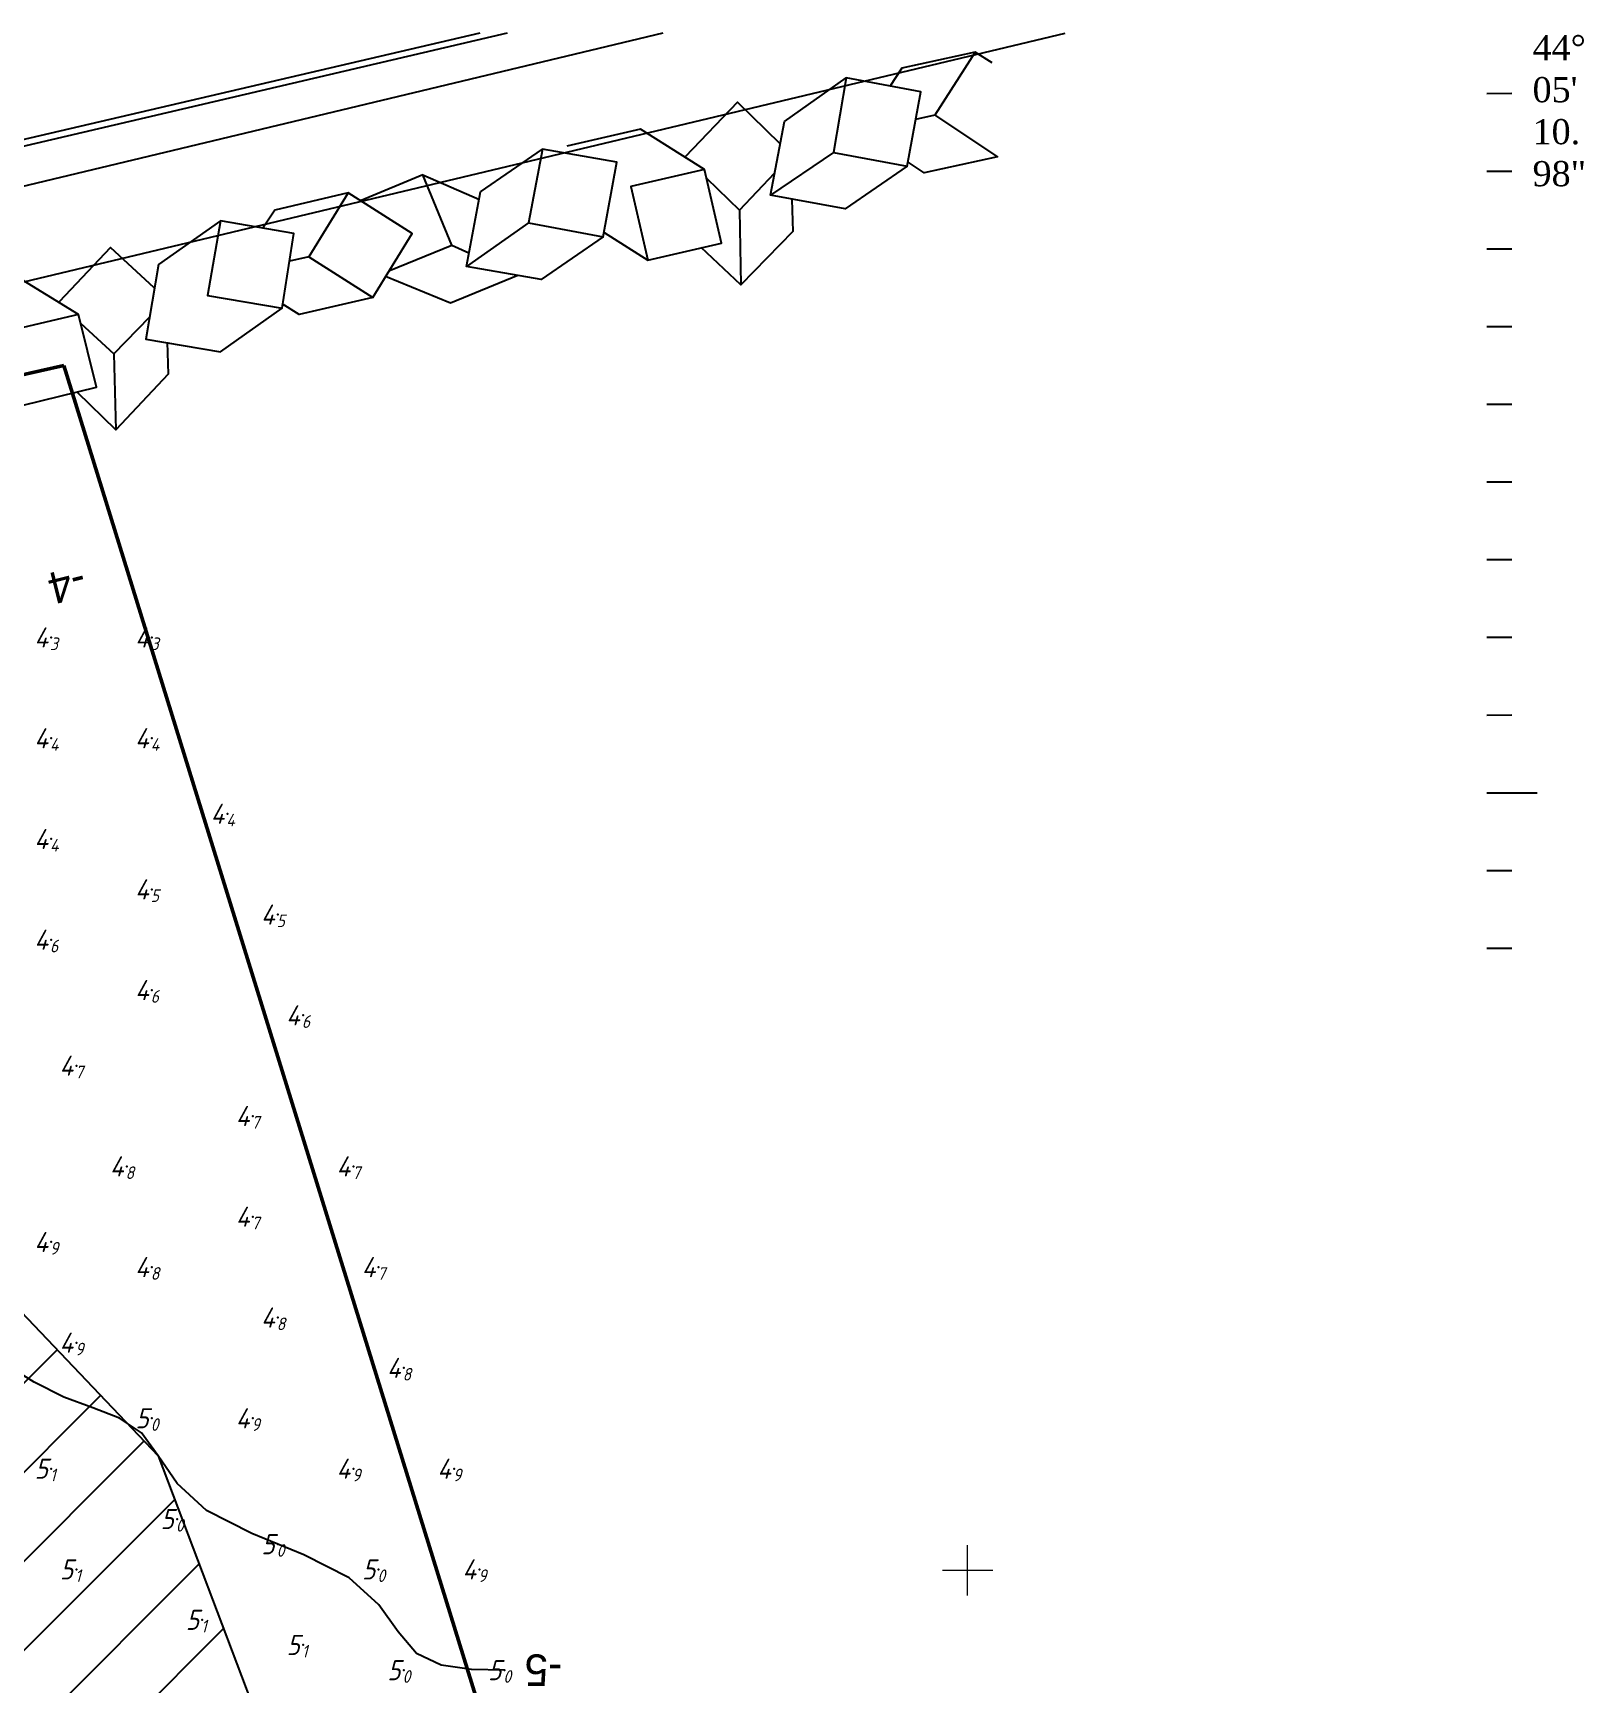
# Model space of a CAD drawing. Header units: feet. Extents: x 555402 to 556028, y 5031181 to 5031471.
# Drawn here: x 555966.3 to 556027.9, y 5031405.5 to 5031471 of the extents above; entities that cross this region are included whole.
import ezdxf
from ezdxf.enums import TextEntityAlignment as Align

# ---------------------------------------------------------------- set-up
doc = ezdxf.new("R2010")
doc.units = ezdxf.units.FT
doc.header["$LTSCALE"] = 5
doc.header["$MEASUREMENT"] = 0
for name, color, linetype in [('__СЯТ', 7, 'CONTINUOUS'), ('DEPTHS_TEXT', 7, 'CONTINUOUS'), ('PDF__0', 7, 'CONTINUOUS'), ('PDF____М__', 254, 'CONTINUOUS'), ('POINTS', 8, 'CONTINUOUS'), ('POINTS_CON', 150, 'CONTINUOUS'), ('POINTS_ICON', 5, 'CONTINUOUS'), ('надписи', 7, 'CONTINUOUS'), ('Р__ОН_Р__ОТ', 7, 'CONTINUOUS'), ('С__', 7, 'CONTINUOUS')]:
    doc.layers.add(name, color=color, linetype=linetype)
doc.layers.add('_Р_СТ', color=8, linetype='CONTINUOUS', lineweight=9)
doc.styles.add('ISO', font='iso')
doc.styles.add('style1', font='times.ttf')
doc.styles.add('TMODELF', font='tmodelf')

msp = doc.modelspace()

# ---------------------------------------------------------------- hatches: boundary and pattern name
at = {"layer": 'надписи'}
h = msp.add_hatch(dxfattribs=at)
h.set_pattern_fill('ANSI31', color=3, scale=20)
h.set_pattern_definition([(45, (49999, 150001), (-1.767766953, 1.767766953), [])])
h.paths.add_polyline_path([(555714.964, 5031352.165), (555710.898, 5031356.451), (555719.35, 5031364.55), (555776.284, 5031386.66), (555802.841, 5031405.701), (555833.352, 5031421.598), (555863.889, 5031428.732), (555912.025, 5031430.355), (555935.619, 5031436.004), (555956.183, 5031430.321), (555971.253, 5031414.506), (555982.185, 5031385.605), (555988.677, 5031368.434), (555965.436, 5031319.623), (555933.195, 5031404.906), (555848.54, 5031402.221)])

# ---------------------------------------------------------------- linework, layer by layer
at = {"layer": '__СЯТ', "linetype": 'Continuous', "flags": 128}
for points in [[(556024, 5031468.605), (556025, 5031468.606)], [(556024, 5031465.52), (556025, 5031465.521)], [(556024, 5031462.434), (556025, 5031462.435)], [(556024, 5031459.349), (556025, 5031459.35)], [(556024, 5031456.264), (556025, 5031456.265)], [(556024, 5031453.179), (556025, 5031453.179)], [(556024, 5031450.093), (556025, 5031450.094)], [(556024, 5031447.008), (556025, 5031447.009)], [(556024, 5031443.923), (556025, 5031443.924)], [(556024, 5031440.837), (556025, 5031440.838)], [(556024, 5031437.752), (556025, 5031437.753)], [(556024, 5031434.667), (556025, 5031434.668)]]:
    msp.add_lwpolyline(points, dxfattribs=at)
at = {"layer": '_Р_СТ', "linetype": 'Continuous', "flags": 128}
for points in [[(556003.383, 5031408.966), (556003.383, 5031410.966)], [(556003.383, 5031408.966), (556003.383, 5031410.966)], [(556002.383, 5031409.966), (556004.383, 5031409.966)], [(556002.383, 5031409.966), (556004.383, 5031409.966)]]:
    msp.add_lwpolyline(points, dxfattribs=at)
at = {"layer": 'PDF__0', "linetype": 'Continuous', "flags": 128}
for points in [[(555984.019, 5031471), (555962.962, 5031466.089)], [(555985.108, 5031471), (555963.046, 5031465.835)], [(555991.278, 5031471), (555963.216, 5031464.268)], [(555963.851, 5031460.627), (556007.253, 5031471)]]:
    msp.add_lwpolyline(points, dxfattribs=at)
at = {"layer": 'PDF____М__', "linetype": 'Continuous', "flags": 128}
for points in [[(556003.689, 5031470.238), (556000.768, 5031469.603), (556000.302, 5031468.883)], [(556004.366, 5031469.814), (556003.689, 5031470.238), (556002.08, 5031467.74), (556004.578, 5031466.089), (556001.657, 5031465.454), (556001.022, 5031465.877)], [(556000.98, 5031465.708), (555998.524, 5031464.014), (555995.56, 5031464.565), (555996.111, 5031467.486), (555998.566, 5031469.222)], [(555995.942, 5031466.597), (555994.248, 5031468.248), (555992.174, 5031466.089)], [(555992.936, 5031465.581), (555990.396, 5031467.189), (555987.474, 5031466.512)], [(556002.08, 5031467.74), (556001.318, 5031467.57)], [(555988.914, 5031462.914), (555986.458, 5031461.22), (555983.495, 5031461.728), (555984.045, 5031464.692), (555986.501, 5031466.385)], [(555998.058, 5031466.258), (555995.56, 5031464.565)], [(555980.404, 5031461.559), (555982.902, 5031462.575), (555981.759, 5031465.369), (555979.303, 5031464.353)], [(555981.759, 5031465.369), (555984.003, 5031464.395)], [(555988.956, 5031463.083), (555990.692, 5031461.982), (555993.613, 5031462.659), (555992.936, 5031465.581), (555990.014, 5031464.903), (555990.692, 5031461.982)], [(555993.02, 5031465.242), (555994.333, 5031463.972), (555995.73, 5031465.454)], [(555978.795, 5031464.649), (555975.874, 5031463.972), (555975.409, 5031463.252)], [(555996.407, 5031464.395), (555996.45, 5031463.125), (555994.375, 5031461.008), (555992.809, 5031462.49)], [(555994.333, 5031463.972), (555994.375, 5031461.008)], [(555973.715, 5031463.549), (555971.26, 5031461.813), (555970.752, 5031458.849), (555973.715, 5031458.341), (555976.171, 5031460.077), (555976.636, 5031463.041), (555973.715, 5031463.549), (555973.207, 5031460.585), (555976.171, 5031460.077)], [(555985.95, 5031463.464), (555983.495, 5031461.728)], [(555971.09, 5031460.881), (555969.355, 5031462.49), (555967.322, 5031460.331)], [(555977.229, 5031462.109), (555976.467, 5031461.94)], [(555982.902, 5031462.575), (555983.579, 5031462.278)], [(555968.084, 5031459.823), (555965.544, 5031461.389), (555962.623, 5031460.712)], [(555980.277, 5031461.347), (555982.86, 5031460.289), (555985.527, 5031461.389)], [(555979.769, 5031460.5), (555976.848, 5031459.823), (555976.171, 5031460.246)], [(555968.169, 5031459.484), (555969.482, 5031458.257), (555970.921, 5031459.738)], [(555971.598, 5031458.722), (555971.641, 5031457.452), (555969.566, 5031455.251), (555968.042, 5031456.732)], [(555969.482, 5031458.257), (555969.566, 5031455.251)]]:
    msp.add_lwpolyline(points, dxfattribs=at)
for points in [[(556000.98, 5031465.708), (556001.53, 5031468.671), (555998.566, 5031469.222), (555998.058, 5031466.258), (556000.98, 5031465.708)], [(555988.914, 5031462.914), (555989.464, 5031465.877), (555986.501, 5031466.385), (555985.95, 5031463.464), (555988.914, 5031462.914)], [(555979.769, 5031460.5), (555981.336, 5031463.041), (555978.795, 5031464.649), (555977.229, 5031462.109), (555979.769, 5031460.5)], [(555965.883, 5031456.224), (555968.804, 5031456.944), (555968.084, 5031459.823), (555965.206, 5031459.146), (555965.883, 5031456.224)]]:
    msp.add_lwpolyline(points, close=True, dxfattribs=at)
at = {"layer": 'PDF____М__', "color": 1, "linetype": 'Continuous', "flags": 128}
msp.add_lwpolyline([(555992.174, 5031466.089), (555992.174, 5031466.046)], dxfattribs=at)
at = {"layer": 'POINTS', "linetype": 'Continuous'}
for p in [(555967, 5031447, 4.3), (555971, 5031447, 4.3), (555967, 5031443, 4.4), (555971, 5031443, 4.4), (555974, 5031440, 4.4), (555967, 5031439, 4.4), (555971, 5031437, 4.5), (555976, 5031436, 4.5), (555967, 5031435, 4.6), (555971, 5031433, 4.6), (555977, 5031432, 4.6), (555968, 5031430, 4.7), (555975, 5031428, 4.7), (555970, 5031426, 4.8), (555979, 5031426, 4.7), (555975, 5031424, 4.7), (555967, 5031423, 4.9), (555971, 5031422, 4.8), (555980, 5031422, 4.7), (555976, 5031420, 4.8), (555968, 5031419, 4.9), (555981, 5031418, 4.8), (555971, 5031416, 5), (555975, 5031416, 4.9), (555967, 5031414, 5.1), (555979, 5031414, 4.9), (555983, 5031414, 4.9), (555972, 5031412, 5), (555976, 5031411, 5), (555968, 5031410, 5.1), (555980, 5031410, 5), (555984, 5031410, 4.9), (555973, 5031408, 5.1), (555977, 5031407, 5.1), (555981, 5031406, 5), (555985, 5031406, 5)]:
    msp.add_point(p, dxfattribs=at)
at = {"layer": 'POINTS_ICON', "linetype": 'Continuous', "flags": 128}
msp.add_lwpolyline([(555985, 5031406), (555983.685, 5031406.025), (555982.481, 5031406.198), (555981.5, 5031406.667), (555980.772, 5031407.519), (555980.006, 5031408.593), (555978.833, 5031409.667), (555977.031, 5031410.58), (555974.969, 5031411.42), (555973.167, 5031412.333), (555971.997, 5031413.41), (555971.253, 5031414.506), (555970.583, 5031415.417), (555969.71, 5031416.006), (555968.651, 5031416.41), (555967.5, 5031416.833), (555966.324, 5031417.435), (555965.093, 5031418.204)], dxfattribs=at)
at = {"layer": 'надписи', "color": 3, "flags": 128}
msp.add_lwpolyline([(555714.964, 5031352.165), (555710.898, 5031356.451), (555719.35, 5031364.55), (555776.284, 5031386.66), (555802.841, 5031405.701), (555833.352, 5031421.598), (555863.889, 5031428.732), (555912.025, 5031430.355), (555935.619, 5031436.004), (555956.183, 5031430.321), (555971.253, 5031414.506), (555982.185, 5031385.605), (555988.677, 5031368.434), (555965.436, 5031319.623), (555933.195, 5031404.906), (555848.54, 5031402.221), (555714.964, 5031352.165)], dxfattribs=at)
at = {"layer": 'Р__ОН_Р__ОТ', "color": 96, "linetype": 'Continuous', "lineweight": 50, "flags": 128}
msp.add_lwpolyline([(555417.7, 5031197.3), (555647.7, 5031255.4), (555995.5, 5031325.7), (556001.9, 5031346.7), (555967.5, 5031457.8), (555918.6, 5031446.9), (555891.9, 5031446.3), (555408.8, 5031291.6), (555417.7, 5031197.3)], close=True, dxfattribs=at)
at = {"layer": 'С__', "linetype": 'Continuous', "flags": 128}
msp.add_lwpolyline([(556024, 5031440.837), (556025.593, 5031440.839), (556026, 5031440.839)], dxfattribs=at)

# ---------------------------------------------------------------- texts
at = {"layer": 'DEPTHS_TEXT', "linetype": 'Continuous', "style": 'ISO', "oblique": 15}
for s, p in [('4', (555966.866, 5031447)), ('4', (555970.866, 5031447)), ('4', (555966.866, 5031443)), ('4', (555970.866, 5031443)), ('4', (555973.866, 5031440)), ('4', (555966.866, 5031439)), ('4', (555970.866, 5031437)), ('4', (555975.866, 5031436)), ('4', (555966.866, 5031435)), ('4', (555970.866, 5031433)), ('4', (555976.866, 5031432)), ('4', (555967.866, 5031430)), ('4', (555974.866, 5031428)), ('4', (555969.866, 5031426)), ('4', (555978.866, 5031426)), ('4', (555974.866, 5031424)), ('4', (555966.866, 5031423)), ('4', (555970.866, 5031422)), ('4', (555979.866, 5031422)), ('4', (555975.866, 5031420)), ('4', (555967.866, 5031419)), ('4', (555980.866, 5031418)), ('5', (555970.866, 5031416)), ('4', (555974.866, 5031416)), ('5', (555966.866, 5031414)), ('4', (555978.866, 5031414)), ('4', (555982.866, 5031414)), ('5', (555971.866, 5031412)), ('5', (555975.866, 5031411)), ('5', (555967.866, 5031410)), ('5', (555979.866, 5031410)), ('4', (555983.866, 5031410)), ('5', (555972.866, 5031408)), ('5', (555976.866, 5031407)), ('5', (555980.866, 5031406)), ('5', (555984.866, 5031406))]:
    msp.add_text(s, height=0.8, dxfattribs=at).set_placement(p, align=Align.MIDDLE_RIGHT)
for s, p in [('3', (555966.95, 5031447)), ('3', (555970.95, 5031447)), ('4', (555966.95, 5031443)), ('4', (555970.95, 5031443)), ('4', (555973.95, 5031440)), ('4', (555966.95, 5031439)), ('5', (555970.95, 5031437)), ('5', (555975.95, 5031436)), ('6', (555966.95, 5031435)), ('6', (555970.95, 5031433)), ('6', (555976.95, 5031432)), ('7', (555967.95, 5031430)), ('7', (555974.95, 5031428)), ('8', (555969.95, 5031426)), ('7', (555978.95, 5031426)), ('7', (555974.95, 5031424)), ('9', (555966.95, 5031423)), ('8', (555970.95, 5031422)), ('7', (555979.95, 5031422)), ('8', (555975.95, 5031420)), ('9', (555967.95, 5031419)), ('8', (555980.95, 5031418)), ('0', (555970.95, 5031416)), ('9', (555974.95, 5031416)), ('1', (555966.95, 5031414)), ('9', (555978.95, 5031414)), ('9', (555982.95, 5031414)), ('0', (555971.95, 5031412)), ('0', (555975.95, 5031411)), ('1', (555967.95, 5031410)), ('0', (555979.95, 5031410)), ('9', (555983.95, 5031410)), ('1', (555972.95, 5031408)), ('1', (555976.95, 5031407)), ('0', (555980.95, 5031406)), ('0', (555984.95, 5031406))]:
    msp.add_text(s, height=0.5, dxfattribs=at).set_placement(p, align=Align.TOP_LEFT)
at = {"layer": 'POINTS_CON', "linetype": 'Continuous', "style": 'TMODELF'}
msp.add_text('-4', height=1.25, rotation=194.03625, dxfattribs=at).set_placement((555967.638, 5031449.088, 4), align=Align.MIDDLE_CENTER)
at = {"layer": 'POINTS_ICON', "linetype": 'Continuous', "style": 'TMODELF'}
msp.add_text('-5', height=1.25, rotation=180, dxfattribs=at).set_placement((555986.542, 5031406, 5), align=Align.MIDDLE_CENTER)
at = {"layer": 'надписи', "insert": (556025.818, 5031470.918), "char_height": 1, "width": 2.40836, "attachment_point": 1, "style": 'style1'}
msp.add_mtext('44°\\P05\'\\P10.\\P98"', dxfattribs=at)

doc.saveas('drawing.dxf')
